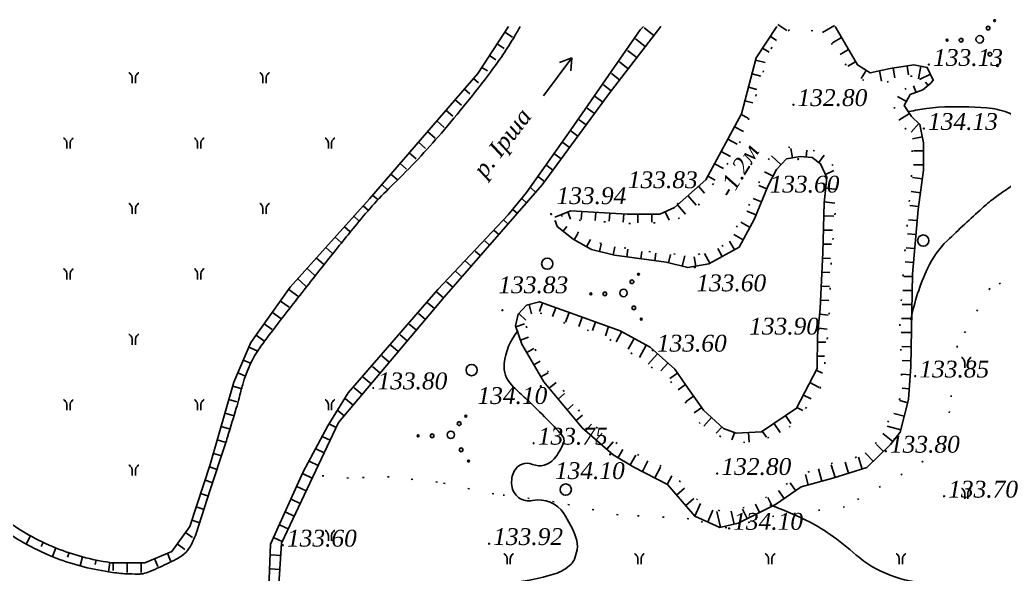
# Model space of a CAD drawing. Header units: millimetres. Extents: x 1400 to 7029, y -1119 to 1612.
# Drawn here: x 3256.3 to 3319.6, y 1529.9 to 1565.6 of the extents above; entities that cross this region are included whole.
import ezdxf

# ---------------------------------------------------------------- set-up
doc = ezdxf.new("R2010")
doc.units = ezdxf.units.MM
doc.linetypes.add('ADOT', pattern=[10, 0, -10])
doc.linetypes.add('ADOT1', pattern=[1.6, 0.1, -1.5])
doc.layers.add('00_Північ', color=7, linetype='Continuous')
doc.layers.add('01_Північ', color=7, linetype='Continuous')
doc.styles.add('grad', font='timesi.ttf')
doc.styles.add('universw', font='timesi.ttf', dxfattribs={"oblique": 10})

# ---------------------------------------------------------------- blocks, each defined once
blk = doc.blocks.new('395_2')
at = {"linetype": 'Continuous'}
h = blk.add_hatch(color=0, dxfattribs=at)
h.paths.add_polyline_path([(-3.4, -0.1, 1), (-3.6, -0.1, 1)])
h.paths.add_polyline_path([(-2.2, -0.1, 1), (-1.8, -0.1, 1)])
h.paths.add_polyline_path([(1.1, 1.2, 1), (0.7, 1.2, 1)])
h.paths.add_polyline_path([(1.7, 2, 1), (1.5, 2, 1)])
h.paths.add_polyline_path([(0.9, -1.6, 1), (1.3, -1.6, 1)])
h.paths.add_polyline_path([(2, -2.8, 1), (1.8, -2.8, 1)])
at = {"color": 0, "linetype": 'Continuous'}
for centre, radius in [((0.9, 1.2), 0.2), ((1.6, 2), 0.1), ((-3.5, -0.1), 0.1), ((-2, -0.1), 0.2), ((0, 0), 0.4), ((1.1, -1.6), 0.2), ((1.9, -2.8), 0.1)]:
    blk.add_circle(centre, radius, dxfattribs=at)
blk = doc.blocks.new('369')
at = {"color": 0, "linetype": 'Continuous'}
blk.add_circle((0, 0), 0.6, dxfattribs=at)
blk = doc.blocks.new('115_5')
at = {"color": 0, "linetype": 'Continuous'}
for p in [(0, 0), (3.906882, 0.759257), (3.906882, -0.759257)]:
    blk.add_line(p, (5.1, 0), dxfattribs=at)
blk = doc.blocks.new('403')
at = {"color": 0, "linetype": 'Continuous'}
for p, q in [((-0.45, 1.11), (-0.52, 1.11)), ((-0.38, 1.02), (-0.45, 1.11)), ((0.38, 1.02), (0.45, 1.11)), ((0.45, 1.11), (0.52, 1.11)), ((-0.31, 0.94), (-0.38, 1.02)), ((-0.21, 0.81), (-0.31, 0.94)), ((-0.17, 0.59), (-0.21, 0.81)), ((-0.17, 0), (-0.17, 0.59)), ((0.17, 0.59), (0.21, 0.81)), ((0.17, 0), (0.17, 0.59)), ((0.21, 0.81), (0.31, 0.94)), ((0.31, 0.94), (0.38, 1.02))]:
    blk.add_line(p, q, dxfattribs=at)

msp = doc.modelspace()

# ---------------------------------------------------------------- linework, layer by layer
at = {"layer": '00_Північ', "linetype": 'Continuous'}
for p, q in [((3257.0191, 1532.3992), (3256.7283, 1531.8744)), ((3258.6428, 1531.6248), (3258.4181, 1531.0685))]:
    msp.add_line(p, q, dxfattribs=at)
at = {"layer": '00_Північ', "color": 250, "linetype": 'Continuous'}
for p, q in [((3257.8191, 1531.9872), (3257.69, 1531.7164)), ((3259.4871, 1531.3134), (3259.3919, 1531.0289)), ((3260.3487, 1531.0541), (3260.1934, 1530.4745)), ((3261.2246, 1530.8478), (3261.1648, 1530.5538)), ((3262.1115, 1530.6954), (3262.028, 1530.1012))]:
    msp.add_line(p, q, dxfattribs=at)
at = {"layer": '00_Північ', "linetype": 'Continuous', "flags": 128}
msp.add_lwpolyline([(3262.1115, 1530.6954, -0.0303943), (3260.3573, 1531.0517, -0.0303943), (3258.6593, 1531.6182, -0.0335985), (3256.8779, 1532.4785, -0.0335985), (3255.2278, 1533.5697, -0.0335985)], format="xyb", dxfattribs=at)
at = {"layer": '00_Північ', "color": 5, "linetype": 'Continuous', "flags": 128}
msp.add_lwpolyline([(3262.028, 1530.1012, -0.0303943), (3260.2024, 1530.4721, -0.0303943), (3258.4353, 1531.0616, -0.0335985), (3256.5813, 1531.9569, -0.0335985), (3254.864, 1533.0926)], format="xyb", dxfattribs=at)
at = {"layer": '01_Північ', "color": 32, "linetype": 'Continuous'}
for p, q in [((3305.038, 1565.2399), (3305.6088, 1564.8658)), ((3308.6623, 1565.1883), (3307.8963, 1564.7405)), ((3304.5436, 1564.4858), (3304.9525, 1564.2177)), ((3309.1174, 1564.4098), (3308.54, 1564.0722)), ((3304.0492, 1563.7316), (3304.4664, 1563.4581)), ((3309.5725, 1563.6313), (3309.04, 1563.3199)), ((3303.603, 1562.9561), (3304.2142, 1562.7961)), ((3310.0277, 1562.8528), (3309.5338, 1562.5641)), ((3303.3746, 1562.0837), (3303.9369, 1561.9365)), ((3310.712, 1562.2979), (3310.3896, 1561.7768)), ((3311.556, 1562.2658), (3311.6958, 1561.6063)), ((3312.4401, 1562.4422), (3312.5357, 1561.8202)), ((3313.3313, 1562.5793), (3313.4196, 1562.0054)), ((3314.2206, 1562.5648), (3314.0719, 1561.7466)), ((3314.8371, 1562.0497), (3314.1251, 1561.7105)), ((3314.6804, 1561.3267), (3314.506, 1561.5329)), ((3303.1462, 1561.2113), (3303.6744, 1561.0731)), ((3313.9107, 1560.882), (3313.7503, 1561.3033)), ((3302.9179, 1560.339), (3303.412, 1560.2096)), ((3313.2928, 1560.3014), (3312.7075, 1560.6268)), ((3313.4807, 1559.5385), (3312.8133, 1559.0934)), ((3302.6776, 1559.4713), (3303.1158, 1559.234)), ((3314.0988, 1558.8886), (3313.5856, 1558.3356)), ((3302.2482, 1558.6783), (3302.8305, 1558.3629)), ((3301.8187, 1557.8854), (3302.4223, 1557.5585)), ((3314.3206, 1558.0293), (3313.6772, 1557.9003)), ((3301.3893, 1557.0925), (3301.9781, 1556.7736)), ((3305.9653, 1556.6767), (3305.8584, 1557.2774)), ((3306.8582, 1556.7336), (3306.8909, 1557.1652)), ((3314.3965, 1557.1351), (3313.7354, 1557.1351)), ((3305.2323, 1556.2313), (3304.6253, 1556.8067)), ((3307.6524, 1556.3893), (3308.0111, 1556.8606)), ((3300.9598, 1556.2995), (3301.5338, 1555.9887)), ((3304.7207, 1555.4988), (3304.1765, 1555.7867)), ((3308.0936, 1555.6191), (3308.6231, 1555.8697)), ((3314.3965, 1556.2333), (3313.7532, 1556.2333)), ((3300.5304, 1555.5066), (3300.9933, 1555.2559)), ((3314.3183, 1555.337), (3313.6807, 1555.4258)), ((3299.9265, 1554.8523), (3300.3178, 1554.4097)), ((3304.3205, 1554.6917), (3303.799, 1554.9023)), ((3308.1072, 1554.743), (3308.6897, 1554.6747)), ((3314.1938, 1554.4439), (3313.5954, 1554.5272)), ((3299.2509, 1554.255), (3299.7915, 1553.6436)), ((3303.9828, 1553.8555), (3303.4509, 1554.0703)), ((3308.0021, 1553.8474), (3308.6847, 1553.7673)), ((3291.54, 1553.2031), (3291.7146, 1552.7488)), ((3292.4271, 1553.233), (3292.3959, 1552.7177)), ((3293.3272, 1553.1786), (3293.2962, 1552.6657)), ((3297.7972, 1553.218), (3298.0461, 1552.6748)), ((3298.5753, 1553.6577), (3299.1045, 1553.0592)), ((3303.6452, 1553.0194), (3303.0447, 1553.2619)), ((3314.0694, 1553.5507), (3313.51, 1553.6287)), ((3294.2273, 1553.1243), (3294.1961, 1552.6073)), ((3295.1274, 1553.0699), (3295.0959, 1552.5479)), ((3296.0288, 1553.0569), (3296.0288, 1552.5077)), ((3296.9306, 1553.0569), (3296.9306, 1552.5507)), ((3303.2409, 1552.2148), (3302.6405, 1552.5452)), ((3307.9776, 1552.9462), (3308.6201, 1552.9323)), ((3313.9796, 1552.6536), (3313.4258, 1552.7029)), ((3291.2281, 1551.9674), (3291.4637, 1552.2643)), ((3307.9582, 1552.0446), (3308.5506, 1552.0319)), ((3291.9412, 1551.4168), (3292.1745, 1551.8307)), ((3292.7267, 1550.974), (3292.9885, 1551.4383)), ((3302.2338, 1550.7728), (3301.9283, 1551.3316)), ((3302.8061, 1551.4248), (3302.1941, 1551.7616)), ((3313.8997, 1551.7554), (3313.3516, 1551.8042)), ((3293.5647, 1550.6638), (3293.6793, 1551.132)), ((3294.4406, 1550.4494), (3294.5658, 1550.9608)), ((3295.332, 1550.3161), (3295.3996, 1550.8079)), ((3296.2253, 1550.1932), (3296.2898, 1550.6618)), ((3301.4425, 1550.3403), (3301.1633, 1550.8511)), ((3307.9388, 1551.1431), (3308.4811, 1551.1314)), ((3313.8198, 1550.8572), (3313.2774, 1550.9055)), ((3297.1187, 1550.0703), (3297.186, 1550.5599)), ((3298.009, 1549.9311), (3298.1371, 1550.4673)), ((3298.886, 1549.7215), (3299.0427, 1550.3771)), ((3299.7696, 1549.7323), (3299.6628, 1550.3331)), ((3300.6512, 1549.9078), (3300.3084, 1550.535)), ((3307.91, 1550.2418), (3308.4176, 1550.2176)), ((3313.7399, 1549.959), (3313.2032, 1550.0067)), ((3307.8671, 1549.3411), (3308.3784, 1549.3167)), ((3313.6712, 1549.0602), (3313.127, 1549.0696)), ((3307.8242, 1548.4403), (3308.3393, 1548.4158)), ((3313.6556, 1548.1585), (3313.0669, 1548.1688)), ((3307.7812, 1547.5396), (3308.3002, 1547.5149)), ((3289.0448, 1547.2671), (3289.1941, 1546.6696)), ((3289.9135, 1547.3629), (3289.7119, 1546.8026)), ((3290.762, 1547.0576), (3290.556, 1546.4851)), ((3313.6399, 1547.2569), (3313.019, 1547.2677)), ((3288.3812, 1546.6881), (3288.8417, 1546.2544)), ((3291.6105, 1546.7523), (3291.3873, 1546.132)), ((3292.4593, 1546.4477), (3292.2444, 1545.8426)), ((3307.7205, 1546.6402), (3308.2582, 1546.5874)), ((3313.6243, 1546.3553), (3312.9711, 1546.3666)), ((3288.1913, 1545.8256), (3288.7568, 1546.0254)), ((3293.3091, 1546.146), (3293.1128, 1545.5932)), ((3294.1589, 1545.8442), (3293.9499, 1545.2557)), ((3307.6324, 1545.7427), (3308.2015, 1545.6869)), ((3288.4916, 1544.9753), (3289.003, 1545.156)), ((3295.001, 1545.5255), (3294.6371, 1544.8678)), ((3295.79, 1545.0889), (3295.4078, 1544.398)), ((3313.6086, 1545.4536), (3312.9588, 1545.4649)), ((3288.8978, 1544.1739), (3289.3478, 1544.4338)), ((3296.5791, 1544.6524), (3296.1369, 1543.8531)), ((3307.577, 1544.8434), (3308.1186, 1544.8345)), ((3313.593, 1544.552), (3312.9926, 1544.5624)), ((3297.2885, 1544.1035), (3296.6917, 1543.4335)), ((3307.5622, 1543.9417), (3308.0348, 1543.934)), ((3289.349, 1543.3931), (3289.7567, 1543.6286)), ((3297.9619, 1543.5036), (3297.5111, 1542.9977)), ((3307.4986, 1543.0523), (3307.8903, 1542.8506)), ((3313.5774, 1543.6504), (3313.0264, 1543.66)), ((3289.8001, 1542.6123), (3290.2668, 1542.8819)), ((3298.5819, 1542.8564), (3298.0842, 1542.5078)), ((3313.5367, 1542.7498), (3313.0314, 1542.7824)), ((3290.3255, 1541.8834), (3290.7752, 1542.2601)), ((3299.0992, 1542.1178), (3298.6162, 1541.7795)), ((3307.0857, 1542.2507), (3307.6915, 1541.9387)), ((3313.4786, 1541.8499), (3313.0101, 1541.8801)), ((3290.9046, 1541.1922), (3291.3275, 1541.5464)), ((3299.6175, 1541.3799), (3299.1326, 1541.0392)), ((3306.6728, 1541.449), (3307.1695, 1541.1932)), ((3291.4837, 1540.5009), (3291.8797, 1540.8327)), ((3300.1359, 1540.642), (3299.6454, 1540.2974)), ((3306.26, 1540.6473), (3306.6429, 1540.4501)), ((3313.3825, 1540.9562), (3312.8772, 1541.0888)), ((3292.0627, 1539.8096), (3292.4691, 1540.1501)), ((3300.7652, 1540.0014), (3300.2648, 1539.4565)), ((3305.5283, 1540.1305), (3305.8715, 1539.6154)), ((3313.1535, 1540.0839), (3312.4753, 1540.262)), ((3292.6741, 1539.1501), (3293.0488, 1539.5851)), ((3301.4293, 1539.3914), (3301.0695, 1538.9996)), ((3304.7778, 1539.6305), (3305.1748, 1539.0347)), ((3312.9246, 1539.2117), (3312.0581, 1539.4391)), ((3293.3572, 1538.5615), (3293.7388, 1539.0044)), ((3302.2462, 1539.03), (3302.0768, 1538.5781)), ((3303.1389, 1539.0391), (3303.1782, 1538.4234)), ((3304.0274, 1539.1304), (3304.2916, 1538.734)), ((3312.4268, 1538.4729), (3311.7853, 1538.9752)), ((3294.0404, 1537.9729), (3294.4441, 1538.4415)), ((3311.8076, 1537.8196), (3311.3613, 1538.2766)), ((3294.7593, 1537.4338), (3295.0683, 1537.9507)), ((3295.5333, 1536.9711), (3295.898, 1537.5812)), ((3310.4382, 1536.692), (3310.2019, 1537.4487)), ((3311.1625, 1537.1895), (3310.6393, 1537.7252)), ((3296.3243, 1536.5388), (3296.6858, 1537.2294)), ((3297.1232, 1536.1206), (3297.4859, 1536.8133)), ((3308.7167, 1536.1544), (3308.4653, 1536.9592)), ((3309.5774, 1536.4232), (3309.3537, 1537.1396)), ((3297.9221, 1535.7023), (3298.2092, 1536.2506)), ((3306.9777, 1535.6764), (3306.7979, 1536.3402)), ((3307.8481, 1535.9123), (3307.6354, 1536.6971)), ((3298.5171, 1535.0267), (3299.026, 1535.4668)), ((3306.169, 1535.3074), (3305.8249, 1535.8082)), ((3304.6656, 1534.3147), (3304.3877, 1534.871)), ((3305.4258, 1534.7967), (3305.0702, 1535.3141)), ((3299.107, 1534.3446), (3299.6309, 1534.7977)), ((3299.6983, 1533.6644), (3300.0593, 1534.4729)), ((3303.859, 1533.9116), (3303.6002, 1534.4295)), ((3300.5217, 1533.2968), (3300.8615, 1534.0577)), ((3301.3476, 1532.955), (3301.1092, 1533.9685)), ((3302.2254, 1533.1615), (3302.0313, 1533.9868)), ((3303.0523, 1533.5085), (3302.7526, 1534.1082))]:
    msp.add_line(p, q, dxfattribs=at)
at = {"layer": '01_Північ', "color": 250, "linetype": 'Continuous'}
for p, q in [((3287.495, 1564.7559), (3287.9899, 1564.4325)), ((3297.0639, 1564.5479), (3296.4396, 1565.0284)), ((3287.0021, 1564.0015), (3287.4499, 1563.7088)), ((3296.5142, 1563.8337), (3295.8901, 1564.3141)), ((3295.9646, 1563.1196), (3295.372, 1563.5757)), ((3286.5091, 1563.2471), (3286.9099, 1562.9852)), ((3295.4149, 1562.4054), (3294.8539, 1562.8372)), ((3286.0162, 1562.4927), (3286.3699, 1562.2616)), ((3294.8652, 1561.6913), (3294.3358, 1562.0988)), ((3285.4772, 1561.773), (3285.7934, 1561.4994)), ((3284.8875, 1561.0916), (3285.2438, 1560.7832)), ((3294.3156, 1560.9771), (3293.8177, 1561.3603)), ((3284.2978, 1560.4102), (3284.6943, 1560.067)), ((3293.7779, 1560.2539), (3293.2934, 1560.6102)), ((3283.7081, 1559.7287), (3284.1447, 1559.3509)), ((3293.244, 1559.5279), (3292.7773, 1559.8712)), ((3283.1184, 1559.0473), (3283.5951, 1558.6347)), ((3292.7102, 1558.8019), (3292.2611, 1559.1321)), ((3282.5287, 1558.3658), (3283.0108, 1557.9486)), ((3292.1763, 1558.0759), (3291.7447, 1558.3932)), ((3281.939, 1557.6844), (3282.3991, 1557.2862)), ((3291.6424, 1557.3498), (3291.2233, 1557.6581)), ((3281.3493, 1557.0029), (3281.7874, 1556.6238)), ((3280.7596, 1556.3215), (3281.1757, 1555.9614)), ((3291.1085, 1556.6238), (3290.7018, 1556.9229)), ((3290.5746, 1555.8978), (3290.1803, 1556.1877)), ((3280.1699, 1555.64), (3280.564, 1555.299)), ((3290.0407, 1555.1718), (3289.6589, 1555.4526)), ((3279.5802, 1554.9586), (3279.9523, 1554.6366)), ((3289.466, 1554.4785), (3289.1543, 1554.7503)), ((3278.9905, 1554.2772), (3279.3407, 1553.9742)), ((3288.8737, 1553.7993), (3288.598, 1554.0397)), ((3278.3931, 1553.6025), (3278.7231, 1553.307)), ((3288.2815, 1553.12), (3288.0207, 1553.3474)), ((3277.792, 1552.9312), (3278.1105, 1552.6459)), ((3287.6892, 1552.4408), (3287.425, 1552.6712)), ((3277.1908, 1552.2598), (3277.531, 1551.9551)), ((3287.097, 1551.7615), (3286.8097, 1552.012)), ((3276.5896, 1551.5885), (3276.9645, 1551.2528)), ((3286.5047, 1551.0823), (3286.1944, 1551.3529)), ((3275.9884, 1550.9172), (3276.3979, 1550.5504)), ((3285.9125, 1550.403), (3285.5791, 1550.6937)), ((3275.3872, 1550.2459), (3275.8314, 1549.8481)), ((3285.3202, 1549.7238), (3284.9638, 1550.0345)), ((3274.786, 1549.5745), (3275.2648, 1549.1457)), ((3284.728, 1549.0445), (3284.3485, 1549.3754)), ((3274.1848, 1548.9032), (3274.6983, 1548.4434)), ((3273.599, 1548.2196), (3274.183, 1547.8022)), ((3284.1357, 1548.3653), (3283.7332, 1548.7162)), ((3273.075, 1547.4864), (3273.6297, 1547.09)), ((3283.5442, 1547.6854), (3283.1165, 1548.0458)), ((3282.9635, 1546.9962), (3282.5261, 1547.3648)), ((3272.551, 1546.7533), (3273.0864, 1546.3706)), ((3282.3828, 1546.307), (3281.9357, 1546.6838)), ((3272.027, 1546.0201), (3272.543, 1545.6513)), ((3281.8021, 1545.6179), (3281.3453, 1546.0028)), ((3271.503, 1545.2869), (3271.9997, 1544.9319)), ((3281.2215, 1544.9287), (3280.755, 1545.3218)), ((3271.0388, 1544.5201), (3271.5797, 1544.2881)), ((3280.6408, 1544.2396), (3280.1646, 1544.6408)), ((3270.6836, 1543.6919), (3271.2006, 1543.4702)), ((3280.0601, 1543.5504), (3279.5742, 1543.9598)), ((3279.4794, 1542.8612), (3278.9838, 1543.2788)), ((3270.3285, 1542.8636), (3270.8214, 1542.6522)), ((3278.8987, 1542.1721), (3278.3935, 1542.5978)), ((3270.0041, 1542.0244), (3270.514, 1541.8777)), ((3278.3181, 1541.4829), (3277.8031, 1541.9168)), ((3269.7548, 1541.1584), (3270.2778, 1541.0079)), ((3277.7374, 1540.7937), (3277.2584, 1541.1973)), ((3269.5055, 1540.2924), (3270.027, 1540.1423)), ((3277.1567, 1540.1046), (3276.7684, 1540.4317)), ((3269.2563, 1539.4264), (3269.7645, 1539.2801)), ((3276.6541, 1539.3652), (3276.2277, 1539.5669)), ((3276.2688, 1538.5506), (3275.7985, 1538.773)), ((3269.007, 1538.5604), (3269.5021, 1538.4179)), ((3275.8834, 1537.7359), (3275.3765, 1537.9757)), ((3268.7577, 1537.6944), (3269.2267, 1537.5594)), ((3268.5029, 1536.8301), (3268.9435, 1536.6858)), ((3275.1128, 1536.1066), (3274.5385, 1536.3783)), ((3268.2224, 1535.9737), (3268.663, 1535.8294)), ((3274.7275, 1535.2919), (3274.1659, 1535.5576)), ((3267.942, 1535.1173), (3268.3826, 1534.973)), ((3267.6615, 1534.2608), (3268.1021, 1534.1166)), ((3274.3421, 1534.4773), (3273.7933, 1534.7369)), ((3273.9568, 1533.6626), (3273.4208, 1533.9162)), ((3267.3811, 1533.4044), (3267.8217, 1533.2601)), ((3273.5715, 1532.848), (3273.0482, 1533.0955)), ((3266.9697, 1532.615), (3267.4088, 1532.2954)), ((3266.4395, 1531.8863), (3266.9204, 1531.5363)), ((3273.1861, 1532.0333), (3272.6756, 1532.2748)), ((3265.808, 1531.2859), (3266.0122, 1530.7956)), ((3273.0887, 1531.1443), (3272.4701, 1531.1838)), ((3262.325, 1530.6771), (3262.325, 1530.1683)), ((3263.2262, 1530.6771), (3263.2262, 1530.0447)), ((3264.1274, 1530.6771), (3264.1274, 1530.0447)), ((3264.9761, 1530.9394), (3265.1844, 1530.4392)), ((3273.0312, 1530.245), (3272.4384, 1530.2828))]:
    msp.add_line(p, q, dxfattribs=at)
at = {"layer": '01_Північ', "color": 250, "linetype": 'Continuous', "flags": 128}
for points in [[(3260.7931, 1499.1077), (3262.6276, 1499.3897), (3263.8271, 1499.8128), (3266.5789, 1501.9284), (3269.1191, 1503.6914), (3272.0825, 1504.4671), (3275.2577, 1505.6659), (3277.7978, 1507.7109), (3278.7856, 1509.2623), (3279.3501, 1511.4484), (3278.9973, 1513.4934), (3276.5983, 1517.8656), (3274.9754, 1521.8146), (3272.9274, 1528.6195), (3273.1391, 1531.9338), (3276.8081, 1539.6909), (3283.5818, 1547.73), (3289.8806, 1554.954), (3294.1847, 1560.8071), (3297.5034, 1565.119)], [(3262.1702, 1530.6771), (3264.3463, 1530.6771), (3266.0871, 1531.4021), (3267.2476, 1532.9969), (3268.5533, 1536.984), (3270.0765, 1542.276), (3271.1645, 1544.8133), (3273.7032, 1548.3654), (3278.7948, 1554.0509), (3285.7581, 1562.0977), (3287.7323, 1565.119)]]:
    msp.add_lwpolyline(points, dxfattribs=at)
at = {"layer": '01_Північ', "color": 5}
msp.add_lwpolyline([(3262.028, 1530.1012, 0.0304005), (3263.0731, 1529.9744, 0.0149967), (3263.9633, 1529.9477, 0.0509036), (3264.2249, 1529.9744, 0.0478238), (3264.6764, 1530.1136, 0.0163081), (3265.9349, 1530.6865, 0.0101347), (3266.5001, 1530.9808, 0.0232204), (3266.7378, 1531.1255, 0.103409), (3267.1895, 1531.5899, 0.0623188), (3267.6452, 1532.5556), (3268.5411, 1535.2915), (3269.5195, 1538.2795, 0.0048196), (3269.6689, 1538.7509, 0.0012306), (3270.2313, 1540.6037, 0.0124233), (3270.4077, 1541.2475, -0.0090756), (3270.6432, 1542.1303, -0.039616), (3271.1282, 1543.4264, -0.0449788), (3271.7416, 1544.4803, -0.0081987), (3272.3661, 1545.3306, -0.0034806), (3273.8833, 1547.2984, -0.0023259), (3276.1816, 1550.2089, -0.0030243), (3277.9731, 1552.4283, -0.0285435), (3280.3407, 1555.0098, 0.0223241), (3283.4078, 1558.2715, 0.0155033), (3286.5572, 1562.1739, 0.0281015), (3288.1015, 1564.4712, 0.0019836), (3288.4825, 1565.119, -0.0062481)], format="xyb", dxfattribs=at)
at = {"layer": '01_Північ', "color": 5, "flags": 128}
msp.add_lwpolyline([(3272.3332, 1529.055), (3272.423, 1531.8682), (3274.5192, 1536.507), (3276.1063, 1539.4698), (3277.4238, 1541.5947), (3283.1927, 1548.2281), (3287.6944, 1553.0144), (3288.8887, 1554.4537), (3291.7261, 1558.47), (3296.1911, 1564.9009), (3296.407, 1565.119)], dxfattribs=at)
at = {"layer": '01_Північ', "color": 32, "linetype": 'Continuous', "flags": 128}
for points in [[(3308.7028, 1565.119), (3310.1481, 1562.6467), (3310.966, 1562.1407), (3312.2512, 1562.4132), (3313.77, 1562.6467), (3314.6268, 1562.491), (3315.0163, 1561.6736), (3314.8605, 1561.479), (3314.3542, 1561.0509), (3313.5364, 1560.7395), (3313.1469, 1560.0389), (3313.6143, 1559.3382), (3314.1595, 1558.8322), (3314.3965, 1557.6504), (3314.3965, 1555.8989), (3314.0419, 1553.3532), (3313.674, 1549.2185), (3313.5709, 1543.2792), (3313.4335, 1541.1507), (3312.8839, 1539.0566), (3312.2656, 1538.267), (3310.7542, 1536.7907), (3308.5558, 1536.1041), (3306.5291, 1535.5548), (3304.8803, 1534.4219), (3302.4758, 1533.2203), (3301.3079, 1532.9457), (3299.6934, 1533.6666), (3297.9415, 1535.6922), (3295.7775, 1536.8251), (3294.4548, 1537.6159), (3292.4625, 1539.3324), (3289.9893, 1542.2849), (3288.5809, 1544.7223), (3288.1687, 1545.8896), (3288.3405, 1546.6449), (3288.8901, 1547.2285), (3289.7145, 1547.4345), (3292.2907, 1546.5075), (3294.9014, 1545.5806), (3296.825, 1544.5164), (3298.4051, 1543.1088), (3299.1265, 1542.0789), (3300.26, 1540.4653), (3301.531, 1539.2981), (3302.3554, 1538.9891), (3303.9699, 1539.0921), (3306.237, 1540.6027), (3307.5492, 1543.1507), (3307.5836, 1545.2448), (3307.7553, 1546.9957), (3307.9271, 1550.6004), (3307.9958, 1553.7932), (3308.1869, 1555.422), (3307.7723, 1556.2981), (3307.2379, 1556.7049), (3306.4561, 1556.7641), (3305.5914, 1556.6102), (3304.9517, 1555.9354), (3304.4068, 1554.9054), (3303.539, 1552.7565), (3302.5392, 1550.9397), (3300.6001, 1549.8799), (3299.2368, 1549.6376), (3297.8431, 1549.9707), (3294.5407, 1550.4249), (3293.0561, 1550.7883), (3291.8745, 1551.4544), (3290.8444, 1552.272), (3290.7232, 1552.6656)], [(3290.6983, 1552.8795), (3291.7278, 1553.2753), (3295.3423, 1553.0569), (3297.4454, 1553.0569), (3298.3801, 1553.485), (3300.4052, 1555.2755), (3302.703, 1559.5181), (3303.6442, 1563.1138), (3304.9587, 1565.119)]]:
    msp.add_lwpolyline(points, dxfattribs=at)
at = {"layer": '01_Північ', "color": 32, "linetype": 'ADOT1', "flags": 128}
msp.add_lwpolyline([(3290.6682, 1552.6169), (3291.3387, 1552.7211), (3293.4096, 1552.602), (3295.8679, 1552.4382), (3297.8346, 1552.5424), (3299.0712, 1552.9147), (3299.9502, 1553.6592), (3300.278, 1554.2548), (3301.5475, 1555.866), (3302.8342, 1558.1284), (3303.4537, 1560.1525), (3304.1447, 1562.391), (3304.6689, 1563.8675), (3305.5982, 1564.7724), (3306.0747, 1565.1058), (3307.004, 1564.8915), (3307.7665, 1564.7248), (3308.2668, 1564.3438), (3308.8625, 1563.4627), (3309.4344, 1562.6054), (3309.8395, 1561.9386), (3309.9824, 1561.7957), (3311.3644, 1561.5099), (3312.0793, 1561.5576), (3313.0562, 1561.9624), (3313.914, 1561.9148), (3314.0569, 1561.6528), (3313.6995, 1561.3194), (3312.8656, 1560.9384), (3312.4605, 1560.4383), (3312.6035, 1559.1762), (3313.5804, 1558.2236), (3313.7078, 1556.5238), (3313.3649, 1552.7153), (3313.0219, 1548.5259), (3312.8695, 1545.8599), (3312.9838, 1543.232), (3312.9478, 1541.3508), (3312.1476, 1539.7893), (3311.233, 1538.1897), (3309.823, 1537.3138), (3308.032, 1536.971), (3306.3172, 1536.2093), (3303.8021, 1534.5716), (3302.6589, 1534.1527), (3301.3252, 1534.0003), (3300.5249, 1534.2669), (3299.6485, 1534.8763), (3298.772, 1535.8665), (3297.5907, 1536.8567), (3296.638, 1537.3518), (3295.1137, 1537.9993), (3293.2846, 1539.4465), (3292.2557, 1540.4367), (3290.7606, 1542.386), (3289.9604, 1543.3381), (3289.0839, 1545.0901), (3288.8172, 1546.0422), (3289.0458, 1546.5373), (3289.6174, 1546.7658), (3290.2652, 1546.5373), (3291.6752, 1545.9279), (3293.5806, 1545.3947), (3295.2573, 1544.4045), (3296.591, 1543.3762), (3297.8104, 1542.7669), (3298.6488, 1541.6243), (3300.1731, 1539.4154), (3301.7355, 1538.5775), (3303.2216, 1538.349), (3305.4318, 1539.0345), (3306.6131, 1540.3294), (3307.7564, 1541.8909), (3308.0231, 1543.3001), (3308.2898, 1545.9279), (3308.4834, 1550.4355), (3308.7883, 1554.0916), (3308.674, 1556.034), (3308.0261, 1556.948), (3307.1878, 1557.1765), (3305.6635, 1557.367), (3304.5584, 1556.8719), (3303.2628, 1553.787), (3301.7385, 1551.121), (3299.6807, 1550.3974), (3297.4324, 1550.5878), (3296.0605, 1550.7401), (3293.6217, 1551.1972), (3292.3642, 1551.8065), (3291.5639, 1552.1493), (3291.0685, 1553.1395)], dxfattribs=at)
at = {"layer": '01_Північ', "color": 30}
for points in [[(3313.457, 1559.6522, -0.0167308), (3314.5738, 1559.8547, -0.0240013), (3315.3614, 1559.9321, -0.0314366), (3318.4622, 1559.8921, -0.0721376), (3319.7866, 1559.5962, -0.0789945), (3320.6951, 1559.0742, -0.0973493), (3321.243, 1558.4206, -0.0543746), (3321.4641, 1557.89, -0.0736757), (3321.523, 1557.4688, -0.0906356), (3321.3561, 1556.5949, -0.0806105), (3320.8509, 1555.7334, -0.0143488), (3320.353, 1555.1657, -0.034334), (3320.1227, 1554.9496, -0.0217865), (3319.691, 1554.6273, 0.0119139), (3318.8904, 1554.0539, 0.0225731), (3318.1607, 1553.4511, 0.0069804), (3315.9216, 1551.3667, 0.0939251), (3314.6469, 1549.581, 0.0589047), (3313.569, 1546.2723)], [(3287.6223, 1529.3406, 0.046151), (3290.6991, 1529.9668, 0.1211852), (3291.7412, 1530.5833, 0.1004319), (3291.953, 1530.8961, 0.0585199), (3292.1298, 1531.5154, 0.1289095), (3292.0557, 1532.2904, 0.056913), (3291.2749, 1533.8455, 0.3100858), (3289.2754, 1534.6683, -0.442751), (3287.9331, 1535.6319, -0.0700586), (3287.9458, 1536.131, -0.0768061), (3288.0886, 1536.564, -0.3922996), (3289.267, 1536.9958, 0.3315744), (3290.6532, 1537.3407, 0.0835497), (3291.2652, 1538.41, 0.2655582), (3291.1972, 1538.8164, 0.019337), (3290.8054, 1539.2598, 0.0064547), (3289.5652, 1540.5252, 0.0111576), (3288.7307, 1541.3187, -0.0116636), (3287.9331, 1542.0786, -0.2280719), (3287.4445, 1543.4698, -0.1431103), (3288.3217, 1545.5738)], [(3320.4014, 1525.9381, -0.0305419), (3318.4021, 1527.1742, 0.0277629), (3316.2106, 1528.546, 0.0796577), (3313.4925, 1529.5221, -0.0889425), (3311.071, 1530.4426, -0.0440819), (3310.0719, 1531.1692, 0.0253103), (3308.3826, 1532.4973, 0.0401274), (3306.8645, 1533.3979, 0.0276656), (3304.5081, 1534.3939)]]:
    msp.add_lwpolyline(points, format="xyb", dxfattribs=at)
at = {"layer": '01_Північ', "linetype": 'ADOT1'}
msp.add_lwpolyline([(3322.2152, 1550.0115), (3318.6586, 1548.3012), (3316.5557, 1544.6022), (3316.051, 1540.3988), (3315.7146, 1538.0449), (3313.0228, 1536.3635), (3309.3217, 1534.2618), (3304.7795, 1533.6734), (3301.7513, 1532.9168), (3299.3119, 1533.5052), (3294.7697, 1533.7574), (3290.648, 1534.5981), (3286.7787, 1535.1025), (3283.1617, 1535.8591), (3280.0494, 1536.1954), (3277.4418, 1536.1113), (3275.5912, 1536.2795)], dxfattribs=at)
at = {"layer": '01_Північ', "color": 250, "linetype": 'Continuous'}
msp.add_lwpolyline([(3275.4981, 1536.9213), (3274.9545, 1537.1784)], dxfattribs=at)
at = {"layer": '01_Північ', "color": 7}
for centre in [(3314.7406, 1562.6723, 39.939), (3306.0254, 1560.093, 40.209), (3314.4117, 1558.5623, 40.239), (3306.3385, 1556.6028, 40.08), (3298.6085, 1553.7272, 40.149), (3299.6873, 1549.6541, 40.08), (3287.3347, 1546.8973, 40.149), (3307.6583, 1545.7007, 40.17), (3296.9903, 1544.3231, 40.08), (3313.8562, 1542.661, 40.155), (3289.7972, 1542.0129, 40.23), (3289.3401, 1538.3485, 40.125), (3294.2493, 1537.6369, 40.23), (3311.9659, 1537.8324, 40.14), (3301.1362, 1536.4026, 40.209), (3315.7083, 1534.9459, 40.11), (3301.8942, 1532.8803, 40.23), (3286.473, 1531.9014, 40.176)]:
    msp.add_circle(centre, 0.03, dxfattribs=at)
at = {"layer": '01_Північ', "color": 250}
for centre in [(3290.4576, 1553.0683, 40.182), (3279.0379, 1541.8993, 40.14), (3273.2222, 1531.7999, 40.08)]:
    msp.add_circle(centre, 0.03, dxfattribs=at)

# ---------------------------------------------------------------- block references
at = {"layer": '01_Північ', "color": 7, "linetype": 'ADOT', "xscale": 0.6, "yscale": 0.6, "zscale": 0.6}
for name, p in [('395_2', (3317.9987, 1564.2931)), ('369', (3314.373, 1551.3667)), ('369', (3290.2086, 1549.8813)), ('395_2', (3295.1157, 1548.0028)), ('369', (3285.3522, 1543.0465)), ('395_2', (3284.0152, 1538.8897)), ('369', (3291.4047, 1535.3745))]:
    msp.add_blockref(name, p, dxfattribs=at)
at = {"layer": '01_Північ', "color": 7, "xscale": 0.6, "yscale": 0.6, "zscale": 0.6, "rotation": 53.2946}
msp.add_blockref('115_5', (3289.9621, 1560.6564), dxfattribs=at)
at = {"layer": '01_Північ', "color": 7, "xscale": 0.6, "yscale": 0.6, "zscale": 0.6}
for p in [(3263.6496, 1561.477), (3272.0496, 1561.477), (3259.4496, 1557.277), (3267.8496, 1557.277), (3276.2496, 1557.277), (3263.6496, 1553.077), (3272.0496, 1553.077), (3259.4496, 1548.877), (3267.8496, 1548.877), (3263.6496, 1544.677), (3317.1367, 1543.1841), (3259.4496, 1540.477), (3259.4496, 1540.477), (3267.8496, 1540.477), (3267.8496, 1540.477), (3276.2496, 1540.477), (3263.6496, 1536.277), (3317.1367, 1534.7841), (3276.2496, 1532.077), (3287.7367, 1530.5841), (3296.1367, 1530.5841), (3304.5367, 1530.5841), (3312.9367, 1530.5841)]:
    msp.add_blockref('403', p, dxfattribs=at)

# ---------------------------------------------------------------- texts
at = {"layer": '01_Північ', "color": 7, "style": 'universw'}
for s, p in [('133.13', (3315.0092, 1562.5856, 39.939)), ('132.80', (3306.2939, 1560.0063, 40.209)), ('134.13', (3314.6802, 1558.4756, 40.239)), ('133.83', (3295.3926, 1554.7338, 40.149)), ('133.60', (3304.5002, 1554.451, 40.08)), ('133.94', (3290.8072, 1553.7105, 40.182)), ('133.83', (3287.0765, 1547.9849, 40.149)), ('133.60', (3299.7937, 1548.1096, 40.08)), ('133.90', (3303.1865, 1545.3306, 40.17)), ('133.60', (3297.2588, 1544.2364, 40.08)), ('133.85', (3314.1247, 1542.5743, 40.155)), ('133.80', (3279.3065, 1541.8127, 40.14)), ('134.10', (3285.7305, 1540.8734, 40.23)), ('133.75', (3289.6086, 1538.2618, 40.125)), ('133.80', (3312.2344, 1537.7457, 40.14)), ('132.80', (3301.4048, 1536.3159, 40.209)), ('134.10', (3290.7093, 1536.0519, 40.23)), ('133.70', (3315.9768, 1534.8592, 40.11)), ('134.10', (3302.1627, 1532.7936, 40.23)), ('133.60', (3273.4907, 1531.7132, 40.08)), ('133.92', (3286.7415, 1531.8148, 40.176))]:
    msp.add_text(s, height=1.08, dxfattribs=at).set_placement(p)
at = {"layer": '01_Північ', "color": 7, "style": 'grad'}
msp.add_text('р. Ірша', height=1.08, rotation=52.717828, dxfattribs=at).set_placement((3286.2156, 1555.3276))
at = {"layer": '01_Північ', "color": 7, "linetype": 'Continuous', "style": 'grad'}
msp.add_text('-1.2м', height=1.08, rotation=58.508581, dxfattribs=at).set_placement((3301.9957, 1554.0386))

doc.saveas('drawing.dxf')
